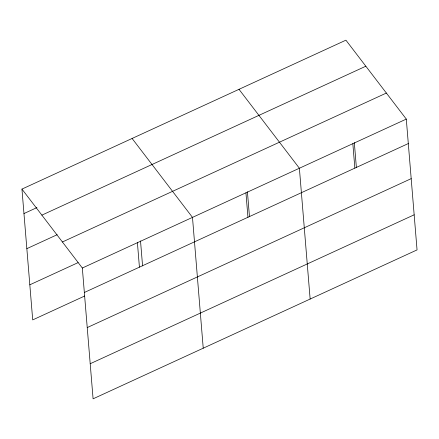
<?xml version="1.0" encoding="UTF-8"?>
<svg xmlns="http://www.w3.org/2000/svg" width="439" height="439" viewBox="0 0 439 439"><rect width="100%" height="100%" fill="white"/><g stroke="black" fill="none" stroke-linecap="round" stroke-linejoin="round"><path stroke-width="0.66" d="M21.95 189.094L345.91 40.174L406.294 119.095L417.05 249.906L93.09 398.826L82.334 268.02L21.95 189.094L32.706 319.905L84.683 296.007M23.958 213.552L36.958 207.581M41.875 215.137L365.835 66.218M26.845 248.65L57.169 234.711M62.409 241.977L386.369 93.052M29.819 284.807L78.087 262.621M82.334 268.02L406.294 119.095M84.348 292.478L408.308 143.558M87.235 327.571L411.189 178.651M90.204 363.733L414.164 214.808M239.003 89.32L299.387 168.241L310.143 299.047M132.095 138.461L192.485 217.387L203.235 348.193M354.333 142.637L356.386 167.605M352.841 143.668L354.855 168.132M247.426 191.777L249.478 216.751M245.939 192.814L247.947 217.272M140.518 240.923L142.571 265.897M137.412 242.701L139.421 267.164"/></g></svg>
